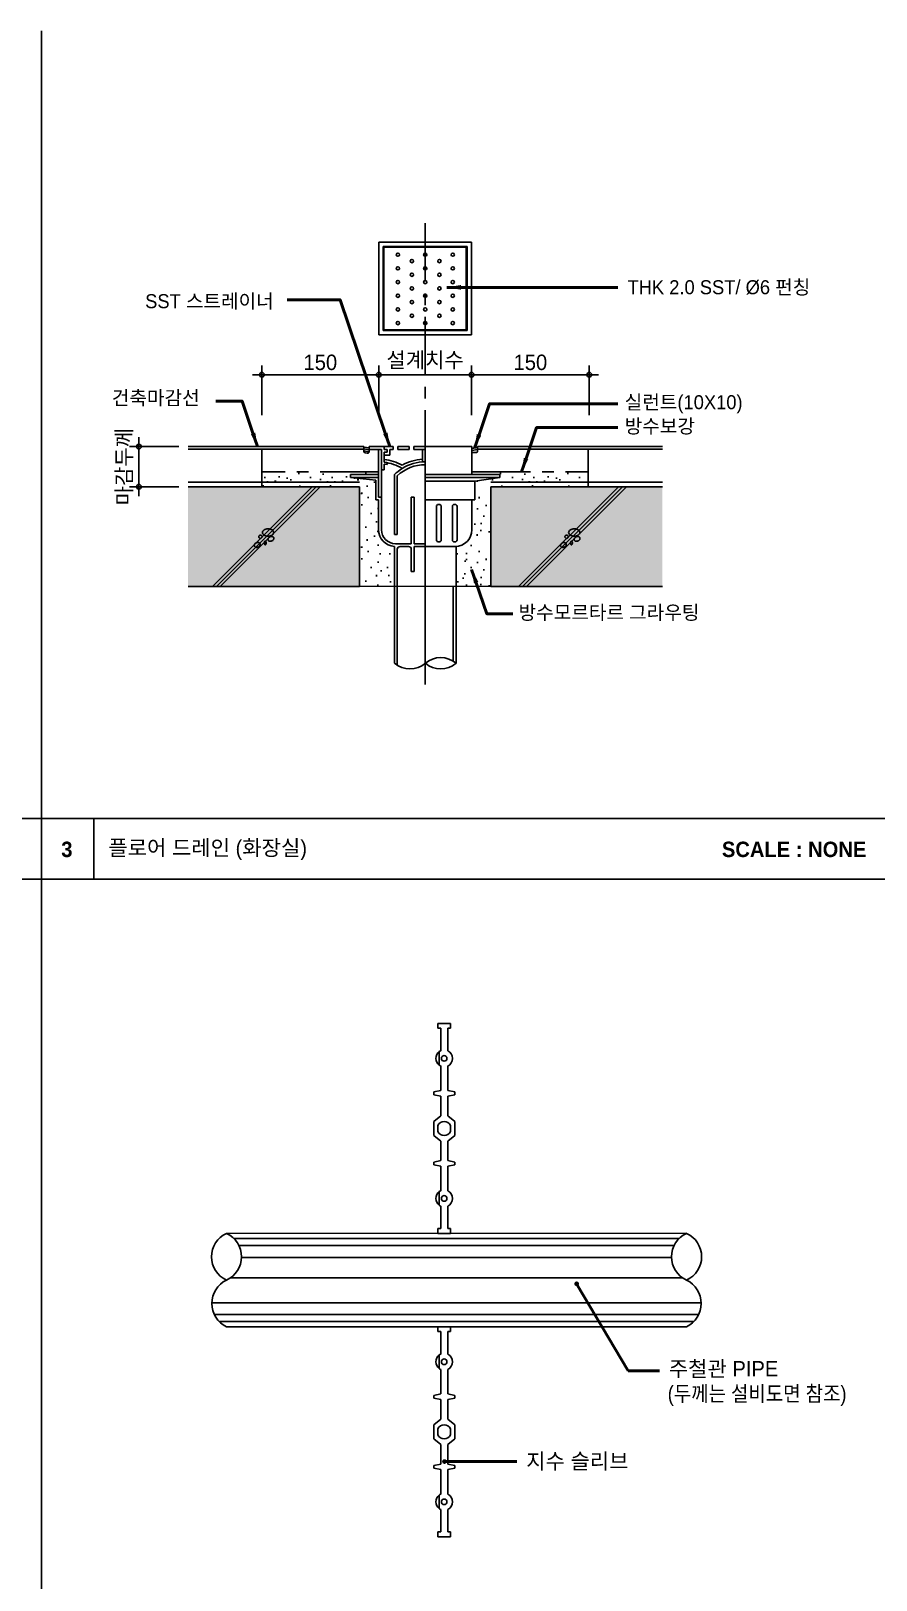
# Model space of a CAD drawing. Header units: millimetres. Extents: x 34525826 to 34533676, y -18662964 to -18657514.
# Drawn here: x 34529423 to 34531233, y -18660832 to -18657514 of the extents above; entities that cross this region are included whole.
import ezdxf
from ezdxf.enums import TextEntityAlignment as Align

# ---------------------------------------------------------------- set-up
doc = ezdxf.new("R2010")
doc.units = ezdxf.units.MM
doc.header["$LTSCALE"] = 100
doc.header["$MEASUREMENT"] = 0
doc.linetypes.add('CENTER', pattern=[2, 1.25, -0.25, 0.25, -0.25])
doc.linetypes.add('HIDDEN2', pattern=[4.7625, 3.175, -1.5875])
doc.layers.get('DEFPOINTS').update_dxf_attribs({"color": 124})
for name, color, linetype in [('1CENTER', 1, 'CENTER'), ('252', 252, 'Continuous'), ('3TEX', 3, 'Continuous'), ('4', 4, 'Continuous'), ('9', 9, 'Continuous'), ('AA-XXXX-SDET', 7, 'Continuous'), ('B', 7, 'Continuous'), ('C', 4, 'Continuous'), ('DIM', 7, 'Continuous'), ('G', 4, 'Continuous'), ('HATC', 1, 'Continuous'), ('hatch', 8, 'Continuous'), ('M', 4, 'Continuous'), ('MARK', 6, 'Continuous'), ('R', 1, 'Continuous'), ('SY', 1, 'Continuous'), ('TEX', 3, 'Continuous'), ('Y', 2, 'Continuous'), ('잡상세도-1~4$0$잡상세도$0$DOOR', 7, 'Continuous'), ('잡상세도-1~4$0$잡상세도$0$HA', 8, 'Continuous')]:
    doc.layers.add(name, color=color, linetype=linetype)
doc.styles.add('1', font='')
doc.styles.get('1').set_extended_font_data('Dotum')
doc.dimstyles.new('SAMOO-3', dxfattribs={"dimscale": 300, "dimtxt": 3.0005, "dimasz": 1, "dimexe": 2, "dimexo": 2, "dimgap": 1, "dimtad": 1, "dimdec": 0, "dimdsep": 46, "dimlunit": 6, "dimtxsty": '1', "dimblk1": 'DIMDOT', "dimblk2": 'DIMDOT', "dimsah": 1, "dimcen": 2.5, "dimdle": 1.5, "dimclrd": 8, "dimclre": 8, "dimclrt": 3, "dimadec": 0, "dimazin": 0, "dimtfac": 1, "dimtdec": 0, "dimtix": 1, "dimtmove": 2, "dimatfit": 3, "dimldrblk": 'DIMDOT', "dimfxl": 0, "dimtvp": 1, "dimtolj": 1, "dimtzin": 0, "dimarcsym": 0})

# ---------------------------------------------------------------- blocks, each defined once
blk = doc.blocks.new('DIMDOT')
blk.add_line((-2, 0), (2, 0))
blk.add_circle((0, 0), 0.5)
blk = doc.blocks.new('*D11')
at = {"layer": 'DEFPOINTS', "color": 0}
for p in [(34530168, -18658250.3), (34529918, -18658356.8), (34530168, -18658356.8)]:
    blk.add_point(p, dxfattribs=at)
at = {"layer": 'DIM', "color": 8, "lineweight": -2}
for p, q in [((34529918, -18658336.8), (34529918, -18658230.3)), ((34530168, -18658336.8), (34530168, -18658230.3)), ((34529928, -18658250.3), (34530158, -18658250.3))]:
    blk.add_line(p, q, dxfattribs=at)
at = {"layer": 'DIM', "color": 8, "lineweight": -2, "xscale": 10, "yscale": 10, "zscale": 10, "rotation": 180}
blk.add_blockref('DIMDOT', (34529918, -18658250.3), dxfattribs=at)
at = {"layer": 'DIM', "color": 8, "lineweight": -2, "xscale": 10, "yscale": 10, "zscale": 10}
blk.add_blockref('DIMDOT', (34530168, -18658250.3), dxfattribs=at)
at = {"layer": 'DIM', "color": 3, "insert": (34530043, -18658223.8), "char_height": 33, "attachment_point": 5, "style": '1'}
blk.add_mtext('\\A1;150', dxfattribs=at)
blk = doc.blocks.new('*D12')
at = {"layer": 'DEFPOINTS', "color": 0}
for p in [(34530366.9, -18658250.3), (34530168, -18658356.8), (34530366.9, -18658356.8)]:
    blk.add_point(p, dxfattribs=at)
at = {"layer": 'DIM', "color": 8, "lineweight": -2}
for p, q in [((34530168, -18658336.8), (34530168, -18658230.3)), ((34530366.9, -18658336.8), (34530366.9, -18658230.3)), ((34530178, -18658250.3), (34530356.9, -18658250.3))]:
    blk.add_line(p, q, dxfattribs=at)
at = {"layer": 'DIM', "color": 8, "lineweight": -2, "xscale": 10, "yscale": 10, "zscale": 10, "rotation": 180}
blk.add_blockref('DIMDOT', (34530168, -18658250.3), dxfattribs=at)
at = {"layer": 'DIM', "color": 8, "lineweight": -2, "xscale": 10, "yscale": 10, "zscale": 10}
blk.add_blockref('DIMDOT', (34530366.9, -18658250.3), dxfattribs=at)
at = {"layer": 'DIM', "color": 3, "insert": (34530267.4, -18658220.2), "char_height": 33, "attachment_point": 5, "style": '1'}
blk.add_mtext('\\A1;설계치수', dxfattribs=at)
blk = doc.blocks.new('*D13')
at = {"layer": 'DEFPOINTS', "color": 0}
for p in [(34530619, -18658250.3), (34530366.9, -18658356.8), (34530619, -18658356.8)]:
    blk.add_point(p, dxfattribs=at)
at = {"layer": 'DIM', "color": 8, "lineweight": -2}
for p, q in [((34530366.9, -18658336.8), (34530366.9, -18658230.3)), ((34530619, -18658336.8), (34530619, -18658230.3)), ((34530376.9, -18658250.3), (34530609, -18658250.3))]:
    blk.add_line(p, q, dxfattribs=at)
at = {"layer": 'DIM', "color": 8, "lineweight": -2, "xscale": 10, "yscale": 10, "zscale": 10, "rotation": 180}
blk.add_blockref('DIMDOT', (34530366.9, -18658250.3), dxfattribs=at)
at = {"layer": 'DIM', "color": 8, "lineweight": -2, "xscale": 10, "yscale": 10, "zscale": 10}
blk.add_blockref('DIMDOT', (34530619, -18658250.3), dxfattribs=at)
at = {"layer": 'DIM', "color": 3, "insert": (34530492.9, -18658223.8), "char_height": 33, "attachment_point": 5, "style": '1'}
blk.add_mtext('\\A1;150', dxfattribs=at)
blk = doc.blocks.new('*D14')
at = {"layer": 'DEFPOINTS', "color": 0}
for p in [(34529759.9, -18658404.1), (34529654.4, -18658489.9), (34529759.9, -18658489.9)]:
    blk.add_point(p, dxfattribs=at)
at = {"layer": 'DIM', "color": 8, "lineweight": -2}
for p, q in [((34529654.4, -18658394.1), (34529654.4, -18658384.1)), ((34529739.9, -18658404.1), (34529634.4, -18658404.1)), ((34529654.4, -18658404.1), (34529654.4, -18658489.9)), ((34529739.9, -18658489.9), (34529634.4, -18658489.9)), ((34529654.4, -18658499.9), (34529654.4, -18658509.9))]:
    blk.add_line(p, q, dxfattribs=at)
at = {"layer": 'DIM', "color": 8, "lineweight": -2, "xscale": 10, "yscale": 10, "zscale": 10}
for p, rotation in [((34529654.4, -18658404.1), 270), ((34529654.4, -18658489.9), 90)]:
    blk.add_blockref('DIMDOT', p, dxfattribs=dict(at, rotation=rotation))
at = {"layer": 'DIM', "color": 3, "insert": (34529624.2, -18658447), "char_height": 33, "attachment_point": 5, "rotation": 90, "style": '1'}
blk.add_mtext('\\A1;마감두께', dxfattribs=at)
blk = doc.blocks.new('Arrow-V')
at = {"color": 0}
blk.add_solid([(-3, 0.5), (0, 0), (-3, -0.5)], dxfattribs=at)

msp = doc.modelspace()

# ---------------------------------------------------------------- hatches: boundary and pattern name
at = {"layer": '252'}
for points in [[(34530126.9, -18658703.9), (34529759.9, -18658703.9), (34529759.9, -18658489.9), (34530126.9, -18658489.9)], [(34530408.8, -18658703.9), (34530775.7, -18658703.9), (34530775.7, -18658489.9), (34530408.8, -18658489.9)]]:
    msp.add_hatch(color=256, dxfattribs=at).paths.add_polyline_path(points)
at = {"layer": 'hatch'}
h = msp.add_hatch(dxfattribs=at)
h.set_pattern_fill('N-SANDS01', color=256, scale=300, style=0, pattern_type=2)
h.set_pattern_definition([(75.0113, (34529964.643, -18658646.375), (144.15568, 576.87903), [0.15, -1672.003]), (64.895, (34530021.71, -18658615.865), (144.1557, 346.1274), [0.15, -1019.148]), (35.004, (34529940.53, -18658686.185), (144.15568, 115.3758), [0.15, -1407.771]), (4.98993, (34530042.7095, -18658590.965), (1297.401156, 115.375806), [0.15, -7958.5762]), (75.0113, (34530057.373, -18658595.828), (144.15568, 576.87903), [0.15, -1672.003]), (64.895, (34529923.07, -18658701.836), (144.1557, 346.12742), [0.15, -1019.148]), (64.895, (34529976.41, -18658631.165), (144.1557, 346.1274), [0.15, -1019.148]), (30.0294, (34529946.2505, -18658653.365), (1585.712524, 923.00645), [0.15, -2996.958]), (4.98993, (34530042.8595, -18658590.935), (1297.401156, 115.375806), [0.15, -7958.5762]), (64.895, (34530013.88, -18658596.575), (144.1557, 346.1274), [0.15, -1019.148]), (80.1104, (34530063.9495, -18658604.465), (720.77842, 4153.529021), [0.15, -5035.842]), (80.1104, (34530048.1095, -18658694.375), (720.77842, 4153.529021), [0.15, -5035.842]), (64.895, (34530013.94, -18658596.455), (144.1557, 346.1274), [0.15, -1019.148]), (64.895, (34530063.871, -18658650.125), (144.1557, 346.1274), [0.15, -1019.148]), (40.1918, (34529959.5945, -18658669.085), (2450.646628, 2076.76451), [0.15, -3396.6836]), (25.0267, (34530066.7125, -18658634.075), (720.77842, 346.12742), [0.15, -1908.963]), (64.895, (34529978.69, -18658591.412), (144.1557, 346.1274), [0.15, -1019.148]), (25.0267, (34529953.6995, -18658700.243), (720.77842, 346.12742), [0.15, -1908.963]), (64.895, (34530026.18, -18658634.765), (144.1557, 346.1274), [0.15, -1019.148]), (75.0113, (34530028.066, -18658670.798), (144.15568, 576.87903), [0.15, -1672.003]), (64.895, (34530044.84, -18658680.911), (144.1557, 346.1274), [0.15, -1019.148]), (84.9891, (34530018.4245, -18658681.3897), (432.467052, 4961.159664), [0.15, -6601.5018]), (64.895, (34530021.77, -18658615.745), (144.1557, 346.1274), [0.15, -1019.148]), (64.895, (34529932.768, -18658663.535), (144.1557, 346.1274), [0.15, -1019.148]), (60.0294, (34529986.5015, -18658620.473), (720.77842, 1269.13387), [0.15, -1731.256]), (45.0127, (34529932.732, -18658616.945), (432.46705, 461.5032), [0.15, -815.499]), (64.895, (34529971.28, -18658587.695), (144.1557, 346.1274), [0.15, -1019.148]), (64.895, (34529976.463, -18658631.015), (144.1557, 346.1274), [0.15, -1019.148]), (60.0294, (34529986.5765, -18658620.344), (720.77842, 1269.13387), [0.15, -1731.256]), (75.0113, (34529998.117, -18658604.963), (144.15568, 576.87903), [0.15, -1672.003]), (75.0113, (34529954.326, -18658684.886), (144.15568, 576.87903), [0.15, -1672.003]), (75.0113, (34529987.137, -18658645.073), (144.15568, 576.87903), [0.15, -1672.003]), (45.0127, (34530022.153, -18658652.68), (432.46705, 461.5032), [0.15, -815.499]), (84.9891, (34530018.4395, -18658681.2403), (432.467052, 4961.159664), [0.15, -6601.5018]), (75.0113, (34529975.041, -18658607.573), (144.15568, 576.87903), [0.15, -1672.003]), (25.0267, (34530066.5895, -18658634.135), (720.77842, 346.12742), [0.15, -1908.963]), (84.9891, (34529949.9315, -18658629.866), (432.467052, 4961.159664), [0.15, -6601.5018]), (0, (34530042.22, -18658664.07), (0, 115.376), [0, -144.156]), (64.895, (34530063.68, -18658677.245), (144.1557, 346.1274), [0.15, -1019.148]), (84.9891, (34529929.3065, -18658595.585), (432.467052, 4961.159664), [0.15, -6601.5018]), (64.895, (34529995.82, -18658692.806), (144.1557, 346.1274), [0.15, -1019.148]), (80.1104, (34530063.9495, -18658604.585), (720.77842, 4153.529021), [0.15, -5035.842]), (64.895, (34529922.757, -18658646.855), (144.1557, 346.1274), [0.15, -1019.148]), (75.0113, (34529954.299, -18658685.03), (144.15568, 576.87903), [0.15, -1672.003]), (75.0113, (34530046.978, -18658634.63), (144.15568, 576.87903), [0.15, -1672.003]), (75.0113, (34529987.098, -18658645.22), (144.15568, 576.87903), [0.15, -1672.003]), (40.1918, (34529959.7085, -18658668.989), (2450.646628, 2076.76451), [0.15, -3396.6836]), (80.1104, (34530000.5595, -18658629.455), (720.77842, 4153.529021), [0.15, -5035.842]), (14.938, (34530042.055, -18658613.354), (288.3114, 115.3758), [0.15, -447.443]), (0, (34530006.89, -18658663.68), (0, 115.376), [0.15, -144.006]), (64.895, (34529923.13, -18658701.701), (144.1557, 346.12742), [0.15, -1019.148]), (75.0113, (34529975.002, -18658607.717), (144.15568, 576.87903), [0.15, -1672.003]), (64.895, (34529978.75, -18658591.265), (144.1557, 346.1274), [0.15, -1019.148]), (14.938, (34530041.91, -18658613.393), (288.3114, 115.3758), [0.15, -447.443]), (64.895, (34530020.96, -18658586.585), (144.1557, 346.1274), [0.15, -1019.148]), (64.895, (34529922.694, -18658647.005), (144.1557, 346.1274), [0.15, -1019.148]), (25.0267, (34529945.8065, -18658594.175), (720.77842, 346.12742), [0.15, -1908.963]), (80.1104, (34530048.0795, -18658694.522), (720.77842, 4153.529021), [0.15, -5035.842]), (75.0113, (34530028.027, -18658670.942), (144.15568, 576.87903), [0.15, -1672.003]), (25.0267, (34529945.6685, -18658594.235), (720.77842, 346.12742), [0.15, -1908.963]), (64.895, (34530059.6, -18658686.509), (144.1557, 346.1274), [0.15, -1019.148]), (75.0113, (34529998.156, -18658604.819), (144.15568, 576.87903), [0.15, -1672.003]), (80.1104, (34530000.5895, -18658629.305), (720.77842, 4153.529021), [0.15, -5035.842]), (30.0294, (34529946.3795, -18658653.305), (1585.712524, 923.00645), [0.15, -2996.958]), (75.0113, (34529964.682, -18658646.231), (144.15568, 576.87903), [0.15, -1672.003]), (64.895, (34529932.705, -18658663.655), (144.1557, 346.1274), [0.15, -1019.148]), (64.895, (34529995.76, -18658692.944), (144.1557, 346.1274), [0.15, -1019.148]), (75.0113, (34530057.334, -18658595.972), (144.15568, 576.87903), [0.15, -1672.003]), (84.9891, (34529949.9465, -18658629.719), (432.467052, 4961.159664), [0.15, -6601.5018]), (64.895, (34530063.8, -18658650.275), (144.1557, 346.1274), [0.15, -1019.148]), (64.895, (34529971.34, -18658587.575), (144.1557, 346.1274), [0.15, -1019.148]), (35.004, (34529940.65, -18658686.095), (144.15568, 115.3758), [0.15, -1407.771]), (64.895, (34530063.62, -18658677.38), (144.1557, 346.1274), [0.15, -1019.148]), (75.0113, (34530047.017, -18658634.483), (144.15568, 576.87903), [0.15, -1672.003]), (84.9891, (34529929.2933, -18658595.735), (432.467052, 4961.159664), [0.15, -6601.5018]), (45.0127, (34529978.81, -18658677.08), (432.46705, 461.5032), [0.15, -815.499])])
h.paths.add_polyline_path([(34530408, -18658489.9), (34530616.9, -18658489.9), (34530616.9, -18658458.1), (34530367.8, -18658458.1), (34530367.8, -18658464.1), (34530427.7, -18658464.1), (34530427.7, -18658470.1), (34530373.8, -18658477.9), (34530373.8, -18658518), (34530367.8, -18658518), (34530367.8, -18658582, -0.398025), (34530333.8, -18658617.9), (34530333.8, -18658703.5), (34530408, -18658703.3)])
h.paths.add_polyline_path([(34530201.9, -18658617.9, -0.398025), (34530167.9, -18658582), (34530167.9, -18658518), (34530161.9, -18658518), (34530161.9, -18658476.1), (34530107.9, -18658470.1), (34530107.9, -18658464.1), (34530167.9, -18658464.1), (34530167.9, -18658458.1), (34529918, -18658458.1), (34529918, -18658489.9), (34530126.9, -18658489.9), (34530126.9, -18658703.9), (34530201.9, -18658703.8)])

# ---------------------------------------------------------------- linework, layer by layer
for p, q in [((34530366.9, -18657966.1), (34530168, -18657966.1)), ((34530168, -18657966.1), (34530168, -18658164.9)), ((34530357.5, -18657975.4), (34530177.4, -18657975.4)), ((34530177.4, -18657975.4), (34530177.4, -18658155.6)), ((34530355.7, -18657977.2), (34530179.1, -18657977.2)), ((34530179.1, -18657977.2), (34530179.1, -18658153.8)), ((34530355.7, -18657977.2), (34530355.7, -18658153.8)), ((34530357.5, -18657975.4), (34530357.5, -18658155.6)), ((34530366.9, -18657966.1), (34530366.9, -18658164.9)), ((34530357.5, -18658155.6), (34530177.4, -18658155.6)), ((34530355.7, -18658153.8), (34530179.1, -18658153.8)), ((34530366.9, -18658164.9), (34530168, -18658164.9)), ((34530201.9, -18658703.9), (34530201.9, -18658868)), ((34530333.8, -18658703.9), (34530333.8, -18658868))]:
    msp.add_line(p, q)
for centre in [(34530209.2, -18657993), (34530267.8, -18657993), (34530326.7, -18657993), (34530209.2, -18658022.3), (34530239.1, -18658006.7), (34530267.8, -18658022.3), (34530298.1, -18658006.7), (34530326.7, -18658022.3), (34530209.2, -18658051.6), (34530239.1, -18658036), (34530239.1, -18658065.3), (34530267.8, -18658051.6), (34530298.1, -18658036), (34530298.1, -18658065.3), (34530326.7, -18658051.6), (34530209.2, -18658080.9), (34530239.1, -18658094.6), (34530267.8, -18658080.9), (34530298.1, -18658094.6), (34530326.7, -18658080.9), (34530209.2, -18658110.2), (34530239.1, -18658123.9), (34530267.8, -18658110.2), (34530298.1, -18658123.9), (34530326.7, -18658110.2), (34530209.2, -18658139.5), (34530267.8, -18658139.5), (34530326.7, -18658139.5)]:
    msp.add_circle(centre, 3.5)
at = {"layer": '1CENTER', "color": 1, "linetype": 'CENTER'}
msp.add_line((34530267.8, -18657925.8), (34530267.8, -18658677.8), dxfattribs=at)
at = {"layer": '4'}
for p, q in [((34530294.8, -18659639.3), (34530321.8, -18659639.3)), ((34530294.8, -18659639.3), (34530294.8, -18659649.8)), ((34530294.8, -18659649.8), (34530300.8, -18659649.8)), ((34530300.8, -18659649.8), (34530300.8, -18659697.9)), ((34530315.8, -18659649.8), (34530315.8, -18659697.9)), ((34530315.8, -18659649.8), (34530321.8, -18659649.8)), ((34530321.8, -18659639.3), (34530321.8, -18659649.8)), ((34530297.8, -18659699.6), (34530297.8, -18659728.9)), ((34530300.8, -18659730.6), (34530300.8, -18659783.3)), ((34530315.8, -18659730.6), (34530315.8, -18659783.3)), ((34530285.8, -18659786.3), (34530300.8, -18659783.3)), ((34530285.8, -18659786.3), (34530285.8, -18659792.3)), ((34530330.8, -18659786.3), (34530315.8, -18659783.3)), ((34530330.8, -18659786.3), (34530330.8, -18659792.3)), ((34530285.8, -18659792.3), (34530300.8, -18659795.3)), ((34530300.8, -18659795.3), (34530300.8, -18659837.3)), ((34530330.8, -18659792.3), (34530315.8, -18659795.3)), ((34530315.8, -18659795.3), (34530315.8, -18659837.3)), ((34530300.8, -18659837.3), (34530285.8, -18659849.3)), ((34530285.8, -18659849.3), (34530285.8, -18659879.3)), ((34530315.8, -18659837.3), (34530330.8, -18659849.3)), ((34530330.8, -18659849.3), (34530330.8, -18659879.3)), ((34530285.8, -18659879.3), (34530300.8, -18659891.3)), ((34530294.8, -18659857.7), (34530294.8, -18659870.8)), ((34530330.8, -18659879.3), (34530315.8, -18659891.3)), ((34530321.8, -18659857.7), (34530321.8, -18659870.8)), ((34530300.8, -18659933.3), (34530300.8, -18659891.3)), ((34530315.8, -18659933.3), (34530315.8, -18659891.3)), ((34530285.8, -18659936.3), (34530300.8, -18659933.3)), ((34530285.8, -18659942.3), (34530285.8, -18659936.3)), ((34530285.8, -18659942.3), (34530300.8, -18659945.3)), ((34530300.8, -18659997.9), (34530300.8, -18659945.3)), ((34530330.8, -18659936.3), (34530315.8, -18659933.3)), ((34530330.8, -18659942.3), (34530315.8, -18659945.3)), ((34530315.8, -18659997.9), (34530315.8, -18659945.3)), ((34530330.8, -18659942.3), (34530330.8, -18659936.3)), ((34530297.8, -18660028.9), (34530297.8, -18659999.6)), ((34530300.8, -18660078.8), (34530300.8, -18660030.6)), ((34530315.8, -18660078.8), (34530315.8, -18660030.6)), ((34530294.8, -18660089.3), (34530294.8, -18660078.8)), ((34530294.8, -18660078.8), (34530300.8, -18660078.8)), ((34530315.8, -18660078.8), (34530321.8, -18660078.8)), ((34530321.8, -18660089.3), (34530321.8, -18660078.8)), ((34530294.8, -18660089.3), (34530321.8, -18660089.3)), ((34530294.8, -18660289.1), (34530294.8, -18660299.6)), ((34530294.8, -18660289.1), (34530321.8, -18660289.1)), ((34530294.8, -18660299.6), (34530300.8, -18660299.6)), ((34530300.8, -18660299.6), (34530300.8, -18660347.7)), ((34530315.8, -18660299.6), (34530315.8, -18660347.7)), ((34530315.8, -18660299.6), (34530321.8, -18660299.6)), ((34530321.8, -18660289.1), (34530321.8, -18660299.6)), ((34530297.8, -18660349.5), (34530297.8, -18660378.7)), ((34530300.8, -18660380.5), (34530300.8, -18660433.1)), ((34530315.8, -18660380.5), (34530315.8, -18660433.1)), ((34530285.8, -18660436.1), (34530300.8, -18660433.1)), ((34530285.8, -18660436.1), (34530285.8, -18660442.1)), ((34530285.8, -18660442.1), (34530300.8, -18660445.1)), ((34530300.8, -18660445.1), (34530300.8, -18660487.1)), ((34530330.8, -18660436.1), (34530315.8, -18660433.1)), ((34530330.8, -18660442.1), (34530315.8, -18660445.1)), ((34530315.8, -18660445.1), (34530315.8, -18660487.1)), ((34530330.8, -18660436.1), (34530330.8, -18660442.1)), ((34530285.8, -18660499.1), (34530300.8, -18660487.1)), ((34530285.8, -18660529.1), (34530285.8, -18660499.1)), ((34530294.8, -18660520.6), (34530294.8, -18660507.6)), ((34530330.8, -18660499.1), (34530315.8, -18660487.1)), ((34530321.8, -18660520.6), (34530321.8, -18660507.6)), ((34530330.8, -18660529.1), (34530330.8, -18660499.1)), ((34530300.8, -18660541.1), (34530285.8, -18660529.1)), ((34530300.8, -18660583.1), (34530300.8, -18660541.1)), ((34530315.8, -18660541.1), (34530330.8, -18660529.1)), ((34530315.8, -18660583.1), (34530315.8, -18660541.1)), ((34530285.8, -18660586.1), (34530300.8, -18660583.1)), ((34530285.8, -18660592.1), (34530285.8, -18660586.1)), ((34530330.8, -18660586.1), (34530315.8, -18660583.1)), ((34530330.8, -18660592.1), (34530330.8, -18660586.1)), ((34530285.8, -18660592.1), (34530300.8, -18660595.1)), ((34530300.8, -18660647.7), (34530300.8, -18660595.1)), ((34530330.8, -18660592.1), (34530315.8, -18660595.1)), ((34530315.8, -18660647.7), (34530315.8, -18660595.1)), ((34530297.8, -18660678.7), (34530297.8, -18660649.5)), ((34530300.8, -18660728.6), (34530300.8, -18660680.5)), ((34530315.8, -18660728.6), (34530315.8, -18660680.5)), ((34530294.8, -18660739.1), (34530294.8, -18660728.6)), ((34530294.8, -18660728.6), (34530300.8, -18660728.6)), ((34530294.8, -18660739.1), (34530321.8, -18660739.1)), ((34530315.8, -18660728.6), (34530321.8, -18660728.6)), ((34530321.8, -18660739.1), (34530321.8, -18660728.6))]:
    msp.add_line(p, q, dxfattribs=at)
for centre in [(34530308.3, -18659714.3), (34530308.3, -18660014.3), (34530308.3, -18660364.1), (34530308.3, -18660664.1)]:
    msp.add_circle(centre, 6, dxfattribs=at)
for centre, radius, start, end in [((34530308.3, -18659714.3), 18, 125.6853, 234.3147), ((34530308.3, -18659714.3), 18, 114.6243, 125.6853), ((34530308.3, -18659714.3), 18, 294.6243, 65.3757), ((34530308.3, -18659714.3), 18, 234.3147, 245.3757), ((34530308.3, -18659864.3), 15, 25.8419, 154.1581), ((34530308.3, -18659864.3), 15, 205.8419, 334.1581), ((34530308.3, -18660014.3), 18, 125.6853, 234.3147), ((34530308.3, -18660014.3), 18, 114.6243, 125.6853), ((34530308.3, -18660014.3), 18, 294.6243, 65.3757), ((34530308.3, -18660014.3), 18, 234.3147, 245.3757), ((34530308.3, -18660364.1), 18, 125.6853, 234.3147), ((34530308.3, -18660364.1), 18, 114.6243, 125.6853), ((34530308.3, -18660364.1), 18, 294.6243, 65.3757), ((34530308.3, -18660364.1), 18, 234.3147, 245.3757), ((34530308.3, -18660514.1), 15, 25.8419, 154.1581), ((34530308.3, -18660514.1), 15, 205.8419, 334.1581), ((34530308.3, -18660664.1), 18, 125.6853, 234.3147), ((34530308.3, -18660664.1), 18, 114.6243, 125.6853), ((34530308.3, -18660664.1), 18, 294.6243, 65.3757), ((34530308.3, -18660664.1), 18, 234.3147, 245.3757)]:
    msp.add_arc(centre, radius, start, end, dxfattribs=at)
at = {"layer": '9'}
for p, q in [((34529445.6, -18662963.9), (34529445.6, -18657513.9)), ((34530135.9, -18658405), (34530147.9, -18658407)), ((34530135.9, -18658409), (34530147.9, -18658411)), ((34530135.9, -18658413), (34530147.9, -18658415)), ((34530367.8, -18658408.1), (34530379.8, -18658406.1)), ((34530367.8, -18658412.1), (34530379.8, -18658410.1)), ((34533065.6, -18659200.6), (34525825.6, -18659200.6)), ((34529557.6, -18659330.6), (34529557.6, -18659200.6)), ((34525825.6, -18659330.6), (34533065.6, -18659330.6))]:
    msp.add_line(p, q, dxfattribs=at)
at = {"layer": 'AA-XXXX-SDET', "color": 8, "linetype": 'HIDDEN2', "ltscale": 2}
for p, q in [((34530126.9, -18658479.9), (34529759.9, -18658479.9)), ((34530408, -18658479.9), (34530775.7, -18658479.9))]:
    msp.add_line(p, q, dxfattribs=at)
at = {"layer": 'AA-XXXX-SDET', "color": 8, "linetype": 'HIDDEN2'}
for p, q in [((34530207.9, -18658703.9), (34530207.9, -18658872.3)), ((34530327.8, -18658703.9), (34530327.8, -18658863.7))]:
    msp.add_line(p, q, dxfattribs=at)
at = {"layer": 'B'}
for p, q in [((34529918, -18658409.2), (34529759.9, -18658409.2)), ((34529918, -18658409.2), (34529918, -18658489.9)), ((34530147.9, -18658410.1), (34530147.9, -18658404.1)), ((34530147.9, -18658404.1), (34530199, -18658404.1)), ((34530147.9, -18658410.1), (34530173.9, -18658410.1)), ((34530167.9, -18658512), (34530167.9, -18658410.1)), ((34530173.9, -18658582), (34530173.9, -18658410.1)), ((34530179.9, -18658410.1), (34530179.9, -18658404.1)), ((34530179.9, -18658410.1), (34530185.9, -18658410.1)), ((34530179.9, -18658416.1), (34530185.9, -18658416.1)), ((34530179.9, -18658437.4), (34530179.9, -18658416.1)), ((34530179.9, -18658422.1), (34530191.9, -18658422.1)), ((34530185.9, -18658416.1), (34530185.9, -18658410.1)), ((34530191.9, -18658410.1), (34530199, -18658410.1)), ((34530191.9, -18658422.1), (34530191.9, -18658410.1)), ((34530199, -18658404.1), (34530199, -18658410.1)), ((34530209, -18658404.1), (34530209, -18658410.1)), ((34530209, -18658404.1), (34530233, -18658404.1)), ((34530209, -18658410.1), (34530233, -18658410.1)), ((34530233, -18658404.1), (34530233, -18658410.1)), ((34530243, -18658404.1), (34530243, -18658410.1)), ((34530243, -18658404.1), (34530267.8, -18658404.1)), ((34530243, -18658410.1), (34530267.8, -18658410.1)), ((34530261.8, -18658430.5), (34530261.8, -18658410.1)), ((34530616.9, -18658409.2), (34530775.7, -18658409.2)), ((34530616.9, -18658409.2), (34530616.9, -18658489.9)), ((34530173.9, -18658454.1), (34530179.9, -18658454.1)), ((34530179.9, -18658454.1), (34530179.9, -18658441.4)), ((34530185.9, -18658442.4), (34530185.9, -18658438.3)), ((34530261.8, -18658437), (34530261.8, -18658430.9)), ((34530107.9, -18658470.1), (34530107.9, -18658464.1)), ((34530107.9, -18658464.1), (34530167.9, -18658464.1)), ((34530107.9, -18658470.1), (34530161.9, -18658476.1)), ((34530107.9, -18658470.1), (34530167.9, -18658470.1)), ((34530161.9, -18658518), (34530161.9, -18658476.1)), ((34530201.9, -18658592), (34530201.9, -18658464.1)), ((34530207.9, -18658592), (34530207.9, -18658466.6)), ((34530161.9, -18658518), (34530167.9, -18658518)), ((34530167.9, -18658512), (34530173.9, -18658512)), ((34530167.9, -18658582), (34530167.9, -18658518)), ((34530237.8, -18658612), (34530237.8, -18658512)), ((34530237.8, -18658512), (34530243.8, -18658512)), ((34530243.8, -18658612), (34530243.8, -18658512)), ((34530201.9, -18658592), (34530207.9, -18658592)), ((34530201.9, -18658703.9), (34530201.9, -18658617.9)), ((34530203.9, -18658612), (34530237.8, -18658612)), ((34530207.9, -18658703.9), (34530207.9, -18658624)), ((34530213.9, -18658618), (34530231.9, -18658618)), ((34530237.8, -18658671.9), (34530237.8, -18658624)), ((34530243.8, -18658612), (34530267.8, -18658612)), ((34530243.8, -18658671.9), (34530243.8, -18658618)), ((34530243.8, -18658618), (34530267.8, -18658618)), ((34530237.8, -18658671.9), (34530243.8, -18658671.9))]:
    msp.add_line(p, q, dxfattribs=at)
for centre, radius, start, end in [((34530168.9, -18658530.1), 99.3, 60.131, 83.6561), ((34530168.9, -18658530.1), 93.3, 57.9931, 83.2466), ((34530168.9, -18658530.1), 89.3, 79.0476, 82.9428), ((34530267.8, -18658530.1), 93.3, 122.0069, 134.9779), ((34530267.8, -18658530.1), 87.3, 90, 133.3696), ((34530267.8, -18658530.1), 99.3, 93.4615, 119.869), ((34530267.8, -18658530.1), 93.3, 90, 122.0069), ((34530203.9, -18658582), 36, 180, 266.8153), ((34530203.9, -18658582), 30, 180, 270), ((34530213.9, -18658624), 6, 90, 180), ((34530231.9, -18658624), 6, 0, 90)]:
    msp.add_arc(centre, radius, start, end, dxfattribs=at)
at = {"layer": 'C'}
for p, q in [((34530135.9, -18658404.1), (34529759.9, -18658404.1)), ((34530135.9, -18658409.2), (34529918, -18658409.2)), ((34530367.8, -18658464.1), (34530367.8, -18658404.1)), ((34530379.8, -18658404.1), (34530775.7, -18658404.1)), ((34530379.8, -18658409.2), (34530616.9, -18658409.2)), ((34530267.8, -18658464.1), (34530427.7, -18658464.1)), ((34530267.8, -18658470.1), (34530427.7, -18658470.1)), ((34530373.8, -18658477.9), (34530267.8, -18658477.9)), ((34530373.8, -18658477.9), (34530427.7, -18658470.1)), ((34530373.8, -18658518), (34530373.8, -18658477.9)), ((34530427.7, -18658470.1), (34530427.7, -18658464.1)), ((34530267.8, -18658518), (34530373.8, -18658518)), ((34530295.8, -18658528), (34530297.8, -18658528)), ((34530329.8, -18658528), (34530331.8, -18658528)), ((34530367.8, -18658582), (34530367.8, -18658518)), ((34530291.8, -18658604), (34530291.8, -18658532)), ((34530301.8, -18658604), (34530301.8, -18658532)), ((34530325.8, -18658604), (34530325.8, -18658532)), ((34530335.8, -18658604), (34530335.8, -18658532)), ((34530267.8, -18658618), (34530331.8, -18658618)), ((34530295.8, -18658608), (34530297.8, -18658608)), ((34530329.8, -18658608), (34530331.8, -18658608)), ((34530333.8, -18658703.9), (34530333.8, -18658618))]:
    msp.add_line(p, q, dxfattribs=at)
for centre, radius, start, end in [((34530295.8, -18658532), 4, 90, 180), ((34530297.8, -18658532), 4, 0, 90), ((34530329.8, -18658532), 4, 90, 180), ((34530331.8, -18658532), 4, 0, 90), ((34530331.8, -18658582), 36, 270, 0), ((34530295.8, -18658604), 4, 180, 270), ((34530297.8, -18658604), 4, 270, 0), ((34530329.8, -18658604), 4, 180, 270), ((34530331.8, -18658604), 4, 270, 0)]:
    msp.add_arc(centre, radius, start, end, dxfattribs=at)
at = {"layer": 'G'}
msp.add_line((34530379.8, -18658409.2), (34530379.8, -18658404.1), dxfattribs=at)
at = {"layer": 'HATC'}
for p, q in [((34529811.8, -18658703.9), (34530025.7, -18658489.9)), ((34529820.3, -18658703.9), (34530034.2, -18658489.9)), ((34529828.7, -18658703.9), (34530042.7, -18658489.9)), ((34530467.6, -18658703.9), (34530681.6, -18658489.9)), ((34530476.1, -18658703.9), (34530690.1, -18658489.9)), ((34530484.6, -18658703.9), (34530698.5, -18658489.9))]:
    msp.add_line(p, q, dxfattribs=at)
for points in [[(34529911.1, -18658597.2, 0.098491), (34529911.4, -18658598.5, 0.098491), (34529912.2, -18658599.6, 0.098491), (34529913.3, -18658600.4, 0.098491), (34529914.6, -18658600.7, 0.098491), (34529916, -18658600.4, 0.098491), (34529917.1, -18658599.6, 0.098491), (34529917.9, -18658598.5, 0.098491), (34529918.1, -18658597.2, 0.098491), (34529917.9, -18658595.8, 0.098491), (34529917.1, -18658594.7, 0.098491), (34529916, -18658593.9, 0.098491), (34529914.6, -18658593.7, 0.098491), (34529913.3, -18658593.9, 0.098491), (34529912.2, -18658594.7, 0.098491), (34529911.4, -18658595.8, 0.098491)], [(34529931.1, -18658596.2, 0.067458), (34529935.9, -18658595.5, 0.079812), (34529939.6, -18658593.8, 0.107118), (34529942.3, -18658591, 0.139891), (34529943.1, -18658588.2, 0.139891), (34529942.3, -18658585.3, 0.107118), (34529939.6, -18658582.5, 0.079812), (34529935.9, -18658580.8, 0.067458), (34529931.1, -18658580.2, 0.067458), (34529926.3, -18658580.8, 0.079812), (34529922.6, -18658582.5, 0.107118), (34529919.9, -18658585.3, 0.139891), (34529919.1, -18658588.2, 0.139891), (34529919.9, -18658591, 0.107118), (34529922.6, -18658593.8, 0.079812), (34529926.3, -18658595.5, 0.067458)], [(34530566.9, -18658597.2, 0.098491), (34530567.2, -18658598.5, 0.098491), (34530568, -18658599.6, 0.098491), (34530569.1, -18658600.4, 0.098491), (34530570.4, -18658600.7, 0.098491), (34530571.8, -18658600.4, 0.098491), (34530572.9, -18658599.6, 0.098491), (34530573.7, -18658598.5, 0.098491), (34530573.9, -18658597.2, 0.098491), (34530573.7, -18658595.8, 0.098491), (34530572.9, -18658594.7, 0.098491), (34530571.8, -18658593.9, 0.098491), (34530570.4, -18658593.7, 0.098491), (34530569.1, -18658593.9, 0.098491), (34530568, -18658594.7, 0.098491), (34530567.2, -18658595.8, 0.098491)], [(34530586.9, -18658596.2, 0.067458), (34530591.7, -18658595.5, 0.079812), (34530595.4, -18658593.8, 0.107118), (34530598.1, -18658591, 0.139891), (34530598.9, -18658588.2, 0.139891), (34530598.1, -18658585.3, 0.107118), (34530595.4, -18658582.5, 0.079812), (34530591.7, -18658580.8, 0.067458), (34530586.9, -18658580.2, 0.067458), (34530582.2, -18658580.8, 0.079812), (34530578.5, -18658582.5, 0.107118), (34530575.8, -18658585.3, 0.139891), (34530574.9, -18658588.2, 0.139891), (34530575.8, -18658591, 0.107118), (34530578.5, -18658593.8, 0.079812), (34530582.2, -18658595.5, 0.067458)], [(34529909.9, -18658619.2, 0.076165), (34529912, -18658617.8, 0.086281), (34529913.5, -18658616, 0.105921), (34529914.1, -18658613.9, 0.125742), (34529913.8, -18658612, 0.125742), (34529912.6, -18658610.6, 0.105921), (34529910.7, -18658609.6, 0.086281), (34529908.4, -18658609.5, 0.076165), (34529905.9, -18658610.2, 0.076165), (34529903.7, -18658611.6, 0.086281), (34529902.3, -18658613.4, 0.105921), (34529901.6, -18658615.5, 0.125742), (34529901.9, -18658617.3, 0.125742), (34529903.1, -18658618.8, 0.105921), (34529905.1, -18658619.7, 0.086281), (34529907.4, -18658619.8, 0.076165)], [(34529923.1, -18658610.4, 0.051099), (34529923.2, -18658612, 0.064948), (34529923.7, -18658613.2, 0.104203), (34529924.4, -18658614.1, 0.174705), (34529925.1, -18658614.4, 0.174705), (34529925.7, -18658614.1, 0.104203), (34529926.5, -18658613.2, 0.064948), (34529926.9, -18658612, 0.051099), (34529927.1, -18658610.4, 0.051099), (34529926.9, -18658608.7, 0.064948), (34529926.5, -18658607.5, 0.104203), (34529925.7, -18658606.6, 0.174705), (34529925.1, -18658606.4, 0.174705), (34529924.4, -18658606.6, 0.104203), (34529923.7, -18658607.5, 0.064948), (34529923.2, -18658608.7, 0.051099)], [(34529939.1, -18658606.2, 0.076165), (34529941.3, -18658604.8, 0.086281), (34529942.7, -18658603, 0.105921), (34529943.4, -18658600.9, 0.125742), (34529943.1, -18658599, 0.125742), (34529941.9, -18658597.6, 0.105921), (34529939.9, -18658596.6, 0.086281), (34529937.6, -18658596.5, 0.076165), (34529935.1, -18658597.2, 0.076165), (34529932.9, -18658598.6, 0.086281), (34529931.5, -18658600.4, 0.105921), (34529930.9, -18658602.5, 0.125742), (34529931.2, -18658604.3, 0.125742), (34529932.3, -18658605.8, 0.105921), (34529934.3, -18658606.7, 0.086281), (34529936.6, -18658606.8, 0.076165)], [(34530565.7, -18658619.2, 0.076165), (34530567.9, -18658617.8, 0.086281), (34530569.3, -18658616, 0.105921), (34530569.9, -18658613.9, 0.125742), (34530569.6, -18658612, 0.125742), (34530568.5, -18658610.6, 0.105921), (34530566.5, -18658609.6, 0.086281), (34530564.2, -18658609.5, 0.076165), (34530561.7, -18658610.2, 0.076165), (34530559.5, -18658611.6, 0.086281), (34530558.1, -18658613.4, 0.105921), (34530557.4, -18658615.5, 0.125742), (34530557.7, -18658617.3, 0.125742), (34530558.9, -18658618.8, 0.105921), (34530560.9, -18658619.7, 0.086281), (34530563.2, -18658619.8, 0.076165)], [(34530578.9, -18658610.4, 0.051099), (34530579, -18658612, 0.064948), (34530579.5, -18658613.2, 0.104203), (34530580.2, -18658614.1, 0.174705), (34530580.9, -18658614.4, 0.174705), (34530581.6, -18658614.1, 0.104203), (34530582.3, -18658613.2, 0.064948), (34530582.7, -18658612, 0.051099), (34530582.9, -18658610.4, 0.051099), (34530582.7, -18658608.7, 0.064948), (34530582.3, -18658607.5, 0.104203), (34530581.6, -18658606.6, 0.174705), (34530580.9, -18658606.4, 0.174705), (34530580.2, -18658606.6, 0.104203), (34530579.5, -18658607.5, 0.064948), (34530579, -18658608.7, 0.051099)], [(34530594.9, -18658606.2, 0.076165), (34530597.1, -18658604.8, 0.086281), (34530598.5, -18658603, 0.105921), (34530599.2, -18658600.9, 0.125742), (34530598.9, -18658599, 0.125742), (34530597.7, -18658597.6, 0.105921), (34530595.7, -18658596.6, 0.086281), (34530593.4, -18658596.5, 0.076165), (34530590.9, -18658597.2, 0.076165), (34530588.8, -18658598.6, 0.086281), (34530587.3, -18658600.4, 0.105921), (34530586.7, -18658602.5, 0.125742), (34530587, -18658604.3, 0.125742), (34530588.2, -18658605.8, 0.105921), (34530590.2, -18658606.7, 0.086281), (34530592.4, -18658606.8, 0.076165)]]:
    msp.add_lwpolyline(points, format="xyb", close=True, dxfattribs=at)
at = {"layer": 'M'}
for p, q in [((34530135.9, -18658413.6), (34530135.9, -18658404.1)), ((34530139.3, -18658417.6), (34530143.3, -18658418.2)), ((34530147.9, -18658414.3), (34530147.9, -18658410.1)), ((34530267.8, -18658404.1), (34530367.8, -18658404.1)), ((34530367.8, -18658404.1), (34530367.8, -18658416.3)), ((34530367.8, -18658416.9), (34530375.8, -18658416.9)), ((34530379.8, -18658412.9), (34530379.8, -18658409.2)), ((34530126.9, -18658703.9), (34530408, -18658703.3))]:
    msp.add_line(p, q, dxfattribs=at)
at = {"layer": 'M', "linetype": 'CENTER'}
for p, q in [((34530167.9, -18658458.1), (34529918, -18658458.1)), ((34530367.8, -18658458.1), (34530616.9, -18658458.1))]:
    msp.add_line(p, q, dxfattribs=at)
at = {"layer": 'M'}
for centre, start, end in [((34530139.9, -18658413.6), 180, 260.5377), ((34530143.9, -18658414.3), 260.5377, 0), ((34530375.8, -18658412.9), 270, 0)]:
    msp.add_arc(centre, 4, start, end, dxfattribs=at)
at = {"layer": 'MARK'}
msp.add_lwpolyline([(34530201.9, -18658868, 0.363439), (34530267.9, -18658868, -0.363637), (34530333.8, -18658868, -0.363637), (34530267.9, -18658868, -0.4)], format="xyb", dxfattribs=at)
at = {"layer": 'R'}
msp.add_line((34530267.8, -18658913.9), (34530267.8, -18658349.6), dxfattribs=at)
at = {"layer": 'SY', "lineweight": 50}
for p, q in [((34530702.6, -18660383.2), (34530592, -18660197.1)), ((34530702.6, -18660383.2), (34530769.4, -18660383.2)), ((34530308.9, -18660577.8), (34530463.9, -18660577.8))]:
    msp.add_line(p, q, dxfattribs=at)
for points in [[(34530314.2, -18658063), (34530344.2, -18658063), (34530679.9, -18658063)], [(34530191.9, -18658404.1), (34530181.3, -18658373), (34530085.2, -18658089.5), (34529971.7, -18658089.5)], [(34529908.5, -18658404.1), (34529898, -18658373), (34529875.4, -18658306.5), (34529819.4, -18658306.5)], [(34530373.3, -18658407.2), (34530382.9, -18658378.8), (34530405.5, -18658312.3), (34530679.9, -18658312.3)], [(34530474, -18658458.1), (34530483.7, -18658429.7), (34530506.2, -18658363.3), (34530679.9, -18658363.3)], [(34530367.1, -18658667), (34530376.7, -18658695.5), (34530399.3, -18658761.9), (34530455.3, -18658761.9)]]:
    msp.add_lwpolyline(points, dxfattribs=at)
at = {"layer": 'SY', "ltscale": 0.05, "const_width": 5}
for points in [[(34530589.5, -18660197.1, 1), (34530594.5, -18660197.1, 1)], [(34530306.4, -18660577.8, 1), (34530311.4, -18660577.8, 1)]]:
    msp.add_lwpolyline(points, format="xyb", close=True, dxfattribs=at)
at = {"layer": 'TEX', "linetype": 'Continuous'}
msp.add_arc((34529864.6, -18660139.2), 54.9, 114.3359, 245.6641, dxfattribs=at)
at = {"layer": 'Y'}
for p, q in [((34530126.9, -18658489.9), (34529759.9, -18658489.9)), ((34530126.9, -18658703.9), (34530126.9, -18658489.9)), ((34530408, -18658703.3), (34530408, -18658489.9)), ((34530408, -18658489.9), (34530775.7, -18658489.9)), ((34529759.9, -18658703.9), (34530126.9, -18658703.9)), ((34530407.9, -18658703.9), (34530775.7, -18658703.9))]:
    msp.add_line(p, q, dxfattribs=at)
at = {"layer": '잡상세도-1~4$0$잡상세도$0$DOOR', "color": 3}
for p, q in [((34529842, -18660089.2), (34530827.4, -18660089)), ((34529842, -18660289.2), (34530827.4, -18660289))]:
    msp.add_line(p, q, dxfattribs=at)
for centre, radius, start, end in [((34529819.4, -18660139.2), 54.9, 294.3359, 65.6641), ((34530850, -18660139.2), 54.9, 114.3359, 245.6641), ((34530804.8, -18660139.2), 54.9, 294.3359, 65.6641), ((34529866.7, -18660239.2), 55.8, 116.3695, 243.6305), ((34530802.6, -18660239.2), 55.8, 296.3695, 63.6305)]:
    msp.add_arc(centre, radius, start, end, dxfattribs=at)
at = {"layer": '잡상세도-1~4$0$잡상세도$0$HA'}
for p, q in [((34529858.1, -18660100.3), (34530811.3, -18660100.3)), ((34529868.7, -18660115.2), (34530800.7, -18660115.2)), ((34529874.2, -18660140.6), (34530795.2, -18660140.6)), ((34529850.5, -18660184.3), (34530818.9, -18660184.3)), ((34529811, -18660237.8), (34530858.4, -18660237.8)), ((34529816.4, -18660263.2), (34530853, -18660263.2)), ((34529826.7, -18660278), (34530842.7, -18660278))]:
    msp.add_line(p, q, dxfattribs=at)

# ---------------------------------------------------------------- block references
at = {"layer": 'SY', "lineweight": 50}
for p, xscale, yscale, zscale, rotation in [((34530314.2, -18658063), 9.999999999996888, 9.999999999996888, 9.999999999996888, 179.9999999991096), ((34529908.5, -18658404.1), 9.99999999999689, 9.99999999999689, 9.99999999999689, 288.731732059687), ((34530191.9, -18658404.1), 9.99999999999689, 9.99999999999689, 9.99999999999689, 288.731732059687), ((34530373.3, -18658407.2), 9.999999999996888, 9.999999999996888, 9.999999999996888, 251.2682679331411), ((34530474, -18658458.1), 9.999999999996888, 9.999999999996888, 9.999999999996888, 251.2682679331411), ((34530367.1, -18658667), 9.999999999996888, 9.999999999996888, 9.999999999996888, 108.7317320601144)]:
    msp.add_blockref('Arrow-V', p, dxfattribs=dict(at, xscale=xscale, yscale=yscale, zscale=zscale, rotation=rotation))

# ---------------------------------------------------------------- texts
at = {"layer": '3TEX', "color": 3, "lineweight": 50, "style": '1'}
msp.add_text('플로어 드레인 (화장실) ', height=33, dxfattribs=at).set_placement((34529589, -18659289.7), align=Align.BOTTOM_LEFT)
at = {"layer": '3TEX', "color": 3, "lineweight": 50, "char_height": 33, "attachment_point": 5, "style": '1'}
for s, insert, width in [('{\\fGulim|b1|i0|c129|p50;3}', (34529500.1, -18659266.9), 72), ('{\\fGulim|b1|i0|c129|p50;SCALE : NONE}', (34531057.8, -18659266.9), 403.136)]:
    msp.add_mtext(s, dxfattribs=dict(at, insert=insert, width=width))
at = {"layer": 'TEX', "linetype": 'Continuous', "style": '1'}
for s, height, p in [('THK 2.0 SST/ Ø6 펀칭', 30, (34530700.9, -18658077.7)), ('SST 스트레이너', 30, (34529667.8, -18658107.6)), ('건축마감선', 30, (34529596.3, -18658314.7)), ('실런트(10X10)', 30, (34530694.9, -18658323.9)), ('방수보강', 30, (34530694.8, -18658375.3)), ('방수모르타르 그라우팅  ', 30, (34530467.6, -18658774.4)), ('주철관 PIPE', 33, (34530789.4, -18660395.6)), ('지수 슬리브', 33, (34530484, -18660593.5))]:
    msp.add_text(s, height=height, dxfattribs=at).set_placement(p)
at = {"layer": 'TEX', "linetype": 'Continuous', "style": '1', "width": 0.9}
msp.add_text('(두께는 설비도면 참조)', height=33, dxfattribs=at).set_placement((34530787.1, -18660448.7))

# ---------------------------------------------------------------- dimensions: what is measured, and where the dimension line sits
at = {"layer": 'DIM'}
for base, p1, p2, text, picture, middle in [((34530366.9, -18658250.3), (34530168, -18658356.8), (34530366.9, -18658356.8), '설계치수', '*D12', (34530267.4, -18658220.2)), ((34530168, -18658250.3), (34529918, -18658356.8), (34530168, -18658356.8), '150', '*D11', (34530043, -18658223.8)), ((34530619, -18658250.3), (34530366.9, -18658356.8), (34530619, -18658356.8), '150', '*D13', (34530492.9, -18658223.8))]:
    dim = msp.add_linear_dim(base=base, p1=p1, p2=p2, text=text, dimstyle='SAMOO-3', override={"dimscale": 10, "dimtxt": 3.3}, dxfattribs=at)
    dim.commit()
    dim.dimension.update_dxf_attribs({"geometry": picture, "text_midpoint": middle})
dim = msp.add_linear_dim(base=(34529654.4, -18658489.9), p1=(34529759.9, -18658404.1), p2=(34529759.9, -18658489.9), angle=270, text='마감두께', dimstyle='SAMOO-3', override={"dimscale": 10, "dimtxt": 3.3}, dxfattribs=at)
dim.commit()
dim.dimension.update_dxf_attribs({"geometry": '*D14', "text_midpoint": (34529624.2, -18658447)})

doc.saveas('drawing.dxf')
